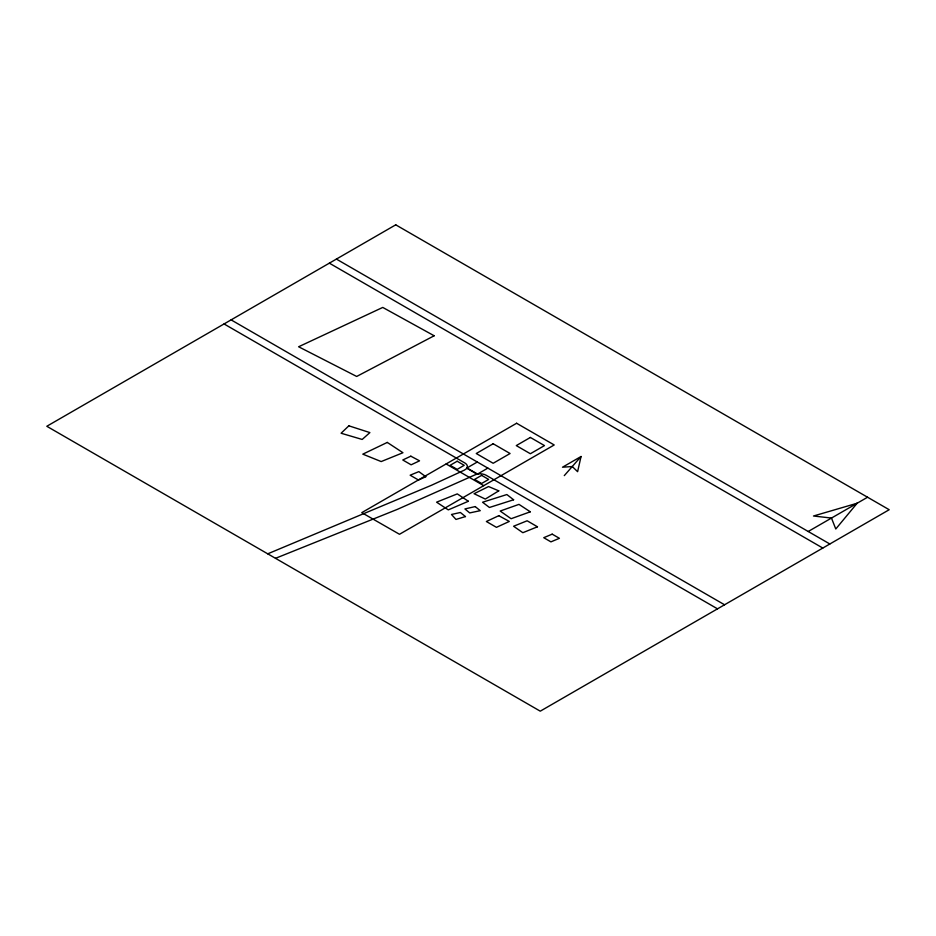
<?xml version="1.0" encoding="UTF-8"?>
<svg xmlns="http://www.w3.org/2000/svg" width="936" height="936" viewBox="0 0 936 936"><rect width="100%" height="100%" fill="white"/><g stroke="black" fill="none" stroke-linecap="round" stroke-linejoin="round"><path stroke-width="1.4" d="M581.045 456.499L577.606 471.685L572.259 466.526L562.501 467.216L581.045 456.499L564.291 475.617M477.29 462.01L466.678 468.129L477.255 474.236L487.855 468.105M808.213 531.496L867.567 497.227M267.719 553.831L431.636 485.199L464.279 470.176A8.307 4.797 0 0 0 464.97 463.039L224.055 323.95M275.5 558.324L397.625 509.254L475.125 474.821A8.307 4.797 0 0 1 486.076 475.219L717.514 608.845M336.398 259.085L829.846 543.98M329.343 263.156L822.802 548.051M231.11 319.878L724.558 604.773M466.947 467.977L477.512 474.072M446.121 463.952L483.713 485.667M857.13 503.252L835.778 528.992L831.472 518.064L813.489 516.005L857.13 503.252M348.859 425.821L341.09 433.239L362.185 439.452L369.895 432.596L348.859 425.821M498.759 490.85L485.316 499.075L474.084 493.717L488.569 486.544L498.759 490.85M395.741 224.827L46.8 426.278L540.259 711.173L889.2 509.722L395.741 224.827M516.613 423.259L361.776 512.647L399.496 534.28L554.206 444.963L516.613 423.259M457.166 461.237L450.111 465.309L457.166 469.381L464.209 465.309L457.166 461.237M493.167 443.746L476.248 453.515L493.167 463.273L510.085 453.515L493.167 443.746M530.373 437.451L516.274 445.594L530.373 453.738L544.471 445.594L530.373 437.451M481.607 475.359L474.564 479.419L481.607 483.491L488.662 479.419L481.607 475.359M434.164 335.767L356.675 376.459L298.619 346.765L382.754 307.429L434.164 335.767M387.282 442.424L362.817 454.159L381.186 461.565L402.96 452.731L387.282 442.424M410.822 456.183L402.772 459.985L411.115 464.806L419.562 460.828L410.822 456.183M498.794 515.689L486.357 521.504L496.454 527.342L509.313 521.446L498.794 515.689M425.798 476.705L418.497 480.028L410.132 475.195L418.86 471.627L425.798 476.705M468.363 501.275L448.297 509.886L436.585 502.176L457.283 493.892L468.363 501.275M552.193 534.152L543.734 537.697L550.93 541.862L559.424 538.305L552.193 534.152M537.463 526.793L522.838 532.701L513.583 526.243L527.155 520.79L537.463 526.793M530.303 511.805L511.103 518.72L500.187 511.044L518.977 504.375L530.303 511.805M513.607 499.777L489.434 507.476L482.555 502.234L506.867 494.547L513.607 499.777M465.461 516.567L455.984 519.433L451.48 514.472L460.372 512.495L465.461 516.567M475.207 506.575L464.899 508.95L469.72 512.916L480.238 510.67L475.207 506.575"/></g></svg>
